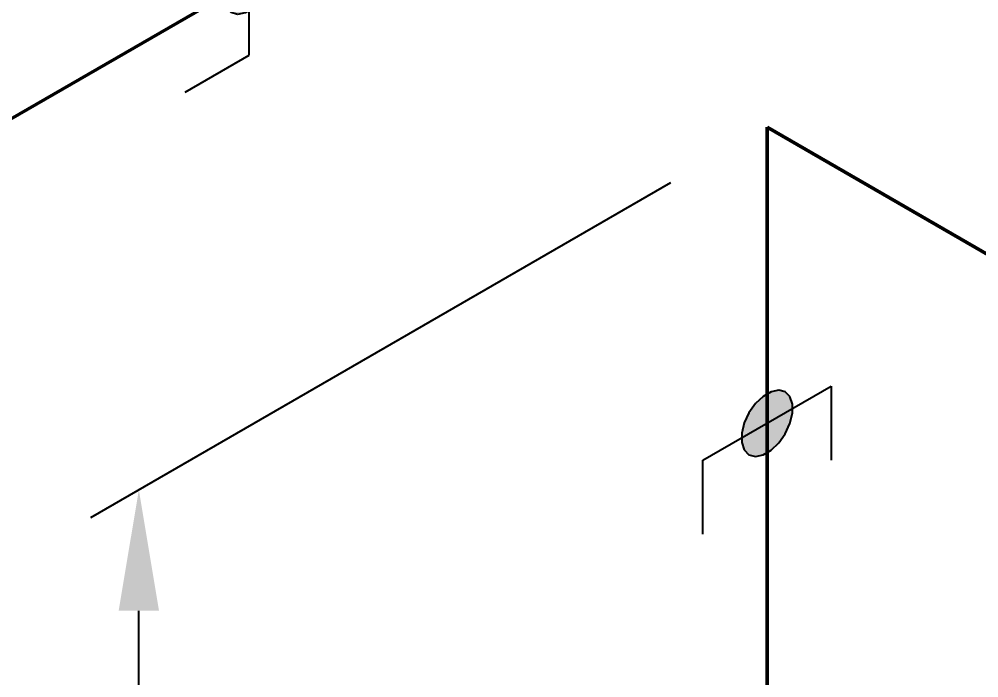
# Model space of a CAD drawing. Header units: millimetres. Extents: x 0 to 594, y 0 to 420.
# Drawn here: x 174.98 to 194.83, y 244.54 to 258.16 of the extents above; entities that cross this region are included whole.
import ezdxf

# ---------------------------------------------------------------- set-up
doc = ezdxf.new("R2010")
doc.units = ezdxf.units.MM
doc.header["$LTSCALE"] = 0.25
doc.layers.add('용접', color=1, linetype='Continuous')
doc.layers.add('치수', color=1, linetype='Continuous')
doc.layers.add('파이프 작은 보어', color=30, linetype='Continuous', lineweight=50)
doc.styles.add('AdskIsoMetric', font='arial.ttf', dxfattribs={"width": 0.8, "height": 2.5})
doc.styles.add('AdskIsoMetric-30', font='arial.ttf', dxfattribs={"width": 0.8, "height": 2.5})
doc.styles.add('AdskIsoMetric30', font='arial.ttf', dxfattribs={"width": 0.8, "oblique": 30, "height": 2.5})
doc.dimstyles.new('AdskIsoMetric', dxfattribs={"dimtxt": 2.5, "dimasz": 2.5, "dimexe": 1, "dimexo": 2, "dimgap": 0.8, "dimtad": 1, "dimdec": 0, "dimrnd": 1, "dimzin": 0, "dimdsep": 46, "dimtxsty": 'AdskIsoMetric', "dimcen": 0, "dimclrt": 7, "dimadec": 0, "dimazin": 0, "dimtfac": 1, "dimtdec": 0, "dimtmove": 1, "dimatfit": 3, "dimfxl": 0, "dimfrac": 2, "dimtolj": 1, "dimtzin": 0, "dimarcsym": 0})

# ---------------------------------------------------------------- blocks, each defined once
blk = doc.blocks.new('*D74')
at = {"layer": 'Defpoints', "color": 0}
for p in [(190.45, 255.929), (210.7, 244.237), (210.7, 229.237)]:
    blk.add_point(p, dxfattribs=at)
at = {"layer": '치수', "color": 0, "lineweight": -2}
for p, q in [((210.7, 241.928), (210.7, 228.082)), ((192.615, 239.679), (208.535, 230.487))]:
    blk.add_line(p, q, dxfattribs=at)
at = {"layer": '치수', "color": 0}
for points in [[(192.823, 240.04), (192.406, 239.318), (190.45, 240.929)], [(208.743, 230.848), (208.327, 230.126), (210.7, 229.237)]]:
    blk.add_solid(points, dxfattribs=at)
at = {"layer": '치수', "color": 7, "insert": (200.575, 237.7), "char_height": 2.5, "attachment_point": 5, "rotation": 330, "style": 'AdskIsoMetric-30'}
blk.add_mtext('\\A1;4662', dxfattribs=at)
blk = doc.blocks.new('*D75')
at = {"layer": 'Defpoints', "color": 0}
for p in [(190.45, 255.929), (177.459, 248.429), (190.45, 223.256)]:
    blk.add_point(p, dxfattribs=at)
at = {"layer": '치수', "color": 0, "lineweight": -2}
for p, q in [((188.45, 254.774), (176.459, 247.851)), ((177.459, 218.256), (177.459, 245.929)), ((188.45, 222.102), (176.459, 215.179))]:
    blk.add_line(p, q, dxfattribs=at)
at = {"layer": '치수', "color": 0}
for points in [[(177.042, 245.929), (177.876, 245.929), (177.459, 248.429)], [(177.042, 218.256), (177.876, 218.256), (177.459, 215.756)]]:
    blk.add_solid(points, dxfattribs=at)
at = {"layer": '치수', "color": 7, "insert": (175.193, 225.45), "char_height": 2.5, "attachment_point": 5, "rotation": 90, "style": 'AdskIsoMetric-30'}
blk.add_mtext('\\A1;1529', dxfattribs=at)
blk = doc.blocks.new('*D77')
at = {"layer": 'Defpoints', "color": 0}
for p in [(174.439, 270.884), (194.689, 267.575), (174.439, 255.884)]:
    blk.add_point(p, dxfattribs=at)
at = {"layer": '치수', "color": 0, "lineweight": -2}
for p, q in [((194.689, 269.885), (194.689, 283.73)), ((192.524, 281.325), (176.604, 272.134)), ((174.439, 258.193), (174.439, 272.038))]:
    blk.add_line(p, q, dxfattribs=at)
at = {"layer": '치수', "color": 0}
for points in [[(192.316, 281.686), (192.733, 280.964), (194.689, 282.575)], [(176.395, 272.494), (176.812, 271.773), (174.439, 270.884)]]:
    blk.add_solid(points, dxfattribs=at)
at = {"layer": '치수', "color": 7, "insert": (184.564, 279.347), "char_height": 2.5, "attachment_point": 5, "rotation": 30, "style": 'AdskIsoMetric30'}
blk.add_mtext('\\A1;5448', dxfattribs=at)
blk = doc.blocks.new('*D79')
at = {"layer": 'Defpoints', "color": 0}
for p in [(194.689, 282.575), (194.689, 267.575), (220.417, 252.721)]:
    blk.add_point(p, dxfattribs=at)
at = {"layer": '치수', "color": 0, "lineweight": -2}
for p, q in [((194.689, 269.885), (194.689, 283.73)), ((218.252, 268.971), (196.854, 281.325)), ((220.417, 255.031), (220.417, 268.876))]:
    blk.add_line(p, q, dxfattribs=at)
at = {"layer": '치수', "color": 0}
for points in [[(197.063, 281.686), (196.646, 280.964), (194.689, 282.575)], [(218.46, 269.332), (218.044, 268.611), (220.417, 267.721)]]:
    blk.add_solid(points, dxfattribs=at)
at = {"layer": '치수', "color": 7, "insert": (207.553, 277.765), "char_height": 2.5, "attachment_point": 5, "rotation": 330, "style": 'AdskIsoMetric-30'}
blk.add_mtext('\\A1;1455', dxfattribs=at)
blk = doc.blocks.new('엘보우-3-Iso2DSkew0')
at = {"color": 0, "linetype": 'ByBlock', "lineweight": -2, "extrusion": (0.707107, 0.408248, -0.57735)}
for p, q in [((0, 0), (5.303, -3.062)), ((0, 0), (0, 0)), ((0, -6.124), (0, 0))]:
    blk.add_line(p, q, dxfattribs=at)
blk = doc.blocks.new('티-1-Iso2DSkew90')
at = {"color": 0, "linetype": 'ByBlock', "lineweight": -2, "extrusion": (1.90018e-10, -0.816497, -0.57735)}
for p, q in [((0, 0), (-5.303, 3.062)), ((5.303, 3.062), (0, 0)), ((0, 0), (-5.303, -3.062))]:
    blk.add_line(p, q, dxfattribs=at)
blk = doc.blocks.new('SocketWeld-2-IsoRight')
blk.add_hatch(color=256).paths.add_polyline_path([(0.0055, -0.0435), (0.0057, -0.0436), (0.006, -0.0436), (0.0062, -0.0436), (0.0064, -0.0437), (0.0066, -0.0437), (0.0068, -0.0438), (0.007, -0.0438), (0.0072, -0.0439), (0.0075, -0.0439), (0.0077, -0.0439), (0.0079, -0.044), (0.0081, -0.044), (0.0083, -0.0441), (0.0085, -0.0441), (0.0088, -0.0442), (0.009, -0.0442), (0.0092, -0.0443), (0.0094, -0.0443), (0.0096, -0.0443), (0.0098, -0.0444), (0.01, -0.0444), (0.0103, -0.0445), (0.0105, -0.0445), (0.0107, -0.0446), (0.0109, -0.0446), (0.0111, -0.0446), (0.0113, -0.0447), (0.0115, -0.0447), (0.0118, -0.0448), (0.012, -0.0448), (0.0122, -0.0449), (0.0124, -0.0449), (0.0126, -0.0449), (0.0128, -0.045), (0.013, -0.045), (0.0133, -0.0451), (0.0135, -0.0451), (0.0137, -0.0452), (0.0139, -0.0452), (0.0141, -0.0453), (0.0143, -0.0453), (0.0145, -0.0453), (0.0148, -0.0454), (0.015, -0.0454), (0.0152, -0.0455), (0.0154, -0.0455), (0.0156, -0.0456), (0.0158, -0.0456), (0.0161, -0.0456), (0.0161, -0.0456), (0.0162, -0.0456), (0.0164, -0.0455), (0.0166, -0.0455), (0.0168, -0.0455), (0.017, -0.0454), (0.0171, -0.0454), (0.0173, -0.0453), (0.0175, -0.0453), (0.0177, -0.0452), (0.0179, -0.0452), (0.0181, -0.0451), (0.0182, -0.0451), (0.0184, -0.045), (0.0186, -0.045), (0.0188, -0.0449), (0.019, -0.0449), (0.0192, -0.0448), (0.0193, -0.0448), (0.0195, -0.0447), (0.0197, -0.0447), (0.0199, -0.0446), (0.0201, -0.0446), (0.0203, -0.0445), (0.0204, -0.0445), (0.0206, -0.0444), (0.0208, -0.0444), (0.021, -0.0444), (0.0212, -0.0443), (0.0213, -0.0443), (0.0215, -0.0442), (0.0217, -0.0442), (0.0219, -0.0441), (0.0221, -0.0441), (0.0223, -0.044), (0.0224, -0.044), (0.0226, -0.0439), (0.0228, -0.0439), (0.023, -0.0438), (0.0232, -0.0438), (0.0234, -0.0437), (0.0235, -0.0437), (0.0237, -0.0436), (0.0239, -0.0436), (0.0241, -0.0435), (0.0243, -0.0435), (0.0245, -0.0434), (0.0246, -0.0434), (0.0248, -0.0433), (0.025, -0.0433), (0.025, -0.0433), (0.0251, -0.0432), (0.0253, -0.043), (0.0254, -0.0429), (0.0255, -0.0428), (0.0257, -0.0426), (0.0258, -0.0425), (0.0259, -0.0424), (0.0261, -0.0422), (0.0262, -0.0421), (0.0263, -0.042), (0.0265, -0.0418), (0.0266, -0.0417), (0.0267, -0.0416), (0.0269, -0.0414), (0.027, -0.0413), (0.0271, -0.0412), (0.0273, -0.041), (0.0274, -0.0409), (0.0275, -0.0408), (0.0277, -0.0406), (0.0278, -0.0405), (0.0279, -0.0403), (0.0281, -0.0402), (0.0282, -0.0401), (0.0283, -0.0399), (0.0284, -0.0398), (0.0286, -0.0397), (0.0287, -0.0395), (0.0288, -0.0394), (0.029, -0.0393), (0.0291, -0.0391), (0.0292, -0.039), (0.0294, -0.0389), (0.0295, -0.0387), (0.0296, -0.0386), (0.0298, -0.0385), (0.0299, -0.0383), (0.03, -0.0382), (0.0302, -0.0381), (0.0303, -0.0379), (0.0304, -0.0378), (0.0306, -0.0377), (0.0307, -0.0375), (0.0308, -0.0374), (0.031, -0.0373), (0.0311, -0.0371), (0.0312, -0.037), (0.0314, -0.0369), (0.0315, -0.0367), (0.0315, -0.0367), (0.0316, -0.0365), (0.0316, -0.0363), (0.0317, -0.0361), (0.0318, -0.0359), (0.0319, -0.0357), (0.0319, -0.0355), (0.032, -0.0353), (0.0321, -0.0351), (0.0321, -0.0349), (0.0322, -0.0346), (0.0323, -0.0344), (0.0323, -0.0342), (0.0324, -0.034), (0.0325, -0.0338), (0.0325, -0.0336), (0.0326, -0.0334), (0.0327, -0.0332), (0.0328, -0.033), (0.0328, -0.0328), (0.0329, -0.0326), (0.033, -0.0324), (0.033, -0.0322), (0.0331, -0.0319), (0.0332, -0.0317), (0.0332, -0.0315), (0.0333, -0.0313), (0.0334, -0.0311), (0.0335, -0.0309), (0.0335, -0.0307), (0.0336, -0.0305), (0.0337, -0.0303), (0.0337, -0.0301), (0.0338, -0.0299), (0.0339, -0.0297), (0.0339, -0.0295), (0.034, -0.0292), (0.0341, -0.029), (0.0342, -0.0288), (0.0342, -0.0286), (0.0343, -0.0284), (0.0344, -0.0282), (0.0344, -0.028), (0.0345, -0.0278), (0.0346, -0.0276), (0.0346, -0.0274), (0.0347, -0.0272), (0.0348, -0.027), (0.0349, -0.0268), (0.0349, -0.0265), (0.0349, -0.0265), (0.0349, -0.0263), (0.0349, -0.026), (0.0349, -0.0258), (0.0349, -0.0255), (0.0349, -0.0252), (0.0349, -0.025), (0.0349, -0.0247), (0.0349, -0.0245), (0.0349, -0.0242), (0.0349, -0.0239), (0.0349, -0.0237), (0.0349, -0.0234), (0.0349, -0.0232), (0.0349, -0.0229), (0.0349, -0.0226), (0.0349, -0.0224), (0.0349, -0.0221), (0.0349, -0.0219), (0.0349, -0.0216), (0.0349, -0.0213), (0.0349, -0.0211), (0.0349, -0.0208), (0.0349, -0.0206), (0.0349, -0.0203), (0.0349, -0.02), (0.0349, -0.0198), (0.0349, -0.0195), (0.0349, -0.0192), (0.0349, -0.019), (0.0349, -0.0187), (0.0349, -0.0185), (0.0349, -0.0182), (0.0349, -0.0179), (0.0349, -0.0177), (0.0349, -0.0174), (0.0349, -0.0172), (0.0349, -0.0169), (0.0349, -0.0166), (0.0349, -0.0164), (0.0349, -0.0161), (0.0349, -0.0159), (0.0349, -0.0156), (0.0349, -0.0153), (0.0349, -0.0151), (0.0349, -0.0148), (0.0349, -0.0146), (0.0349, -0.0143), (0.0349, -0.014), (0.0349, -0.0138), (0.0349, -0.0138), (0.0349, -0.0135), (0.0348, -0.0132), (0.0347, -0.0129), (0.0346, -0.0126), (0.0346, -0.0123), (0.0345, -0.012), (0.0344, -0.0118), (0.0344, -0.0115), (0.0343, -0.0112), (0.0342, -0.0109), (0.0342, -0.0106), (0.0341, -0.0103), (0.034, -0.01), (0.0339, -0.0097), (0.0339, -0.0095), (0.0338, -0.0092), (0.0337, -0.0089), (0.0337, -0.0086), (0.0336, -0.0083), (0.0335, -0.008), (0.0335, -0.0077), (0.0334, -0.0074), (0.0333, -0.0071), (0.0332, -0.0069), (0.0332, -0.0066), (0.0331, -0.0063), (0.033, -0.006), (0.033, -0.0057), (0.0329, -0.0054), (0.0328, -0.0051), (0.0328, -0.0048), (0.0327, -0.0046), (0.0326, -0.0043), (0.0325, -0.004), (0.0325, -0.0037), (0.0324, -0.0034), (0.0323, -0.0031), (0.0323, -0.0028), (0.0322, -0.0025), (0.0321, -0.0022), (0.0321, -0.002), (0.032, -0.0017), (0.0319, -0.0014), (0.0319, -0.0011), (0.0318, -0.0008), (0.0317, -0.0005), (0.0316, -0.0002), (0.0316, 0.0001), (0.0315, 0.0003), (0.0315, 0.0003), (0.0314, 0.0006), (0.0312, 0.0009), (0.0311, 0.0012), (0.031, 0.0015), (0.0308, 0.0018), (0.0307, 0.0021), (0.0306, 0.0024), (0.0304, 0.0026), (0.0303, 0.0029), (0.0302, 0.0032), (0.03, 0.0035), (0.0299, 0.0038), (0.0298, 0.0041), (0.0296, 0.0044), (0.0295, 0.0047), (0.0294, 0.0049), (0.0292, 0.0052), (0.0291, 0.0055), (0.029, 0.0058), (0.0288, 0.0061), (0.0287, 0.0064), (0.0286, 0.0067), (0.0284, 0.007), (0.0283, 0.0072), (0.0282, 0.0075), (0.0281, 0.0078), (0.0279, 0.0081), (0.0278, 0.0084), (0.0277, 0.0087), (0.0275, 0.009), (0.0274, 0.0093), (0.0273, 0.0095), (0.0271, 0.0098), (0.027, 0.0101), (0.0269, 0.0104), (0.0267, 0.0107), (0.0266, 0.011), (0.0265, 0.0113), (0.0263, 0.0116), (0.0262, 0.0118), (0.0261, 0.0121), (0.0259, 0.0124), (0.0258, 0.0127), (0.0257, 0.013), (0.0255, 0.0133), (0.0254, 0.0136), (0.0253, 0.0139), (0.0251, 0.0141), (0.025, 0.0144), (0.025, 0.0144), (0.0248, 0.0147), (0.0246, 0.015), (0.0245, 0.0152), (0.0243, 0.0155), (0.0241, 0.0157), (0.0239, 0.016), (0.0237, 0.0162), (0.0235, 0.0165), (0.0234, 0.0168), (0.0232, 0.017), (0.023, 0.0173), (0.0228, 0.0175), (0.0226, 0.0178), (0.0224, 0.0181), (0.0223, 0.0183), (0.0221, 0.0186), (0.0219, 0.0188), (0.0217, 0.0191), (0.0215, 0.0193), (0.0213, 0.0196), (0.0212, 0.0199), (0.021, 0.0201), (0.0208, 0.0204), (0.0206, 0.0206), (0.0204, 0.0209), (0.0203, 0.0212), (0.0201, 0.0214), (0.0199, 0.0217), (0.0197, 0.0219), (0.0195, 0.0222), (0.0193, 0.0225), (0.0192, 0.0227), (0.019, 0.023), (0.0188, 0.0232), (0.0186, 0.0235), (0.0184, 0.0237), (0.0182, 0.024), (0.0181, 0.0243), (0.0179, 0.0245), (0.0177, 0.0248), (0.0175, 0.025), (0.0173, 0.0253), (0.0171, 0.0256), (0.017, 0.0258), (0.0168, 0.0261), (0.0166, 0.0263), (0.0164, 0.0266), (0.0162, 0.0268), (0.0161, 0.0271), (0.0161, 0.0271), (0.0158, 0.0273), (0.0156, 0.0275), (0.0154, 0.0277), (0.0152, 0.0279), (0.015, 0.0281), (0.0148, 0.0283), (0.0145, 0.0285), (0.0143, 0.0287), (0.0141, 0.0289), (0.0139, 0.0292), (0.0137, 0.0294), (0.0135, 0.0296), (0.0133, 0.0298), (0.013, 0.03), (0.0128, 0.0302), (0.0126, 0.0304), (0.0124, 0.0306), (0.0122, 0.0308), (0.012, 0.031), (0.0118, 0.0312), (0.0115, 0.0314), (0.0113, 0.0316), (0.0111, 0.0318), (0.0109, 0.032), (0.0107, 0.0322), (0.0105, 0.0324), (0.0103, 0.0326), (0.01, 0.0328), (0.0098, 0.033), (0.0096, 0.0332), (0.0094, 0.0334), (0.0092, 0.0337), (0.009, 0.0339), (0.0088, 0.0341), (0.0085, 0.0343), (0.0083, 0.0345), (0.0081, 0.0347), (0.0079, 0.0349), (0.0077, 0.0351), (0.0075, 0.0353), (0.0072, 0.0355), (0.007, 0.0357), (0.0068, 0.0359), (0.0066, 0.0361), (0.0064, 0.0363), (0.0062, 0.0365), (0.006, 0.0367), (0.0057, 0.0369), (0.0055, 0.0371), (0.0055, 0.0371), (0.0053, 0.0373), (0.0051, 0.0374), (0.0049, 0.0375), (0.0046, 0.0377), (0.0044, 0.0378), (0.0042, 0.0379), (0.004, 0.038), (0.0037, 0.0382), (0.0035, 0.0383), (0.0033, 0.0384), (0.003, 0.0386), (0.0028, 0.0387), (0.0026, 0.0388), (0.0024, 0.039), (0.0021, 0.0391), (0.0019, 0.0392), (0.0017, 0.0393), (0.0015, 0.0395), (0.0012, 0.0396), (0.001, 0.0397), (0.0008, 0.0399), (0.0006, 0.04), (0.0003, 0.0401), (0.0001, 0.0403), (-0.0001, 0.0404), (-0.0003, 0.0405), (-0.0006, 0.0406), (-0.0008, 0.0408), (-0.001, 0.0409), (-0.0012, 0.041), (-0.0015, 0.0412), (-0.0017, 0.0413), (-0.0019, 0.0414), (-0.0021, 0.0416), (-0.0024, 0.0417), (-0.0026, 0.0418), (-0.0028, 0.042), (-0.003, 0.0421), (-0.0033, 0.0422), (-0.0035, 0.0423), (-0.0037, 0.0425), (-0.004, 0.0426), (-0.0042, 0.0427), (-0.0044, 0.0429), (-0.0046, 0.043), (-0.0049, 0.0431), (-0.0051, 0.0433), (-0.0053, 0.0434), (-0.0055, 0.0435), (-0.0055, 0.0435), (-0.0057, 0.0436), (-0.006, 0.0436), (-0.0062, 0.0436), (-0.0064, 0.0437), (-0.0066, 0.0437), (-0.0068, 0.0438), (-0.007, 0.0438), (-0.0072, 0.0439), (-0.0075, 0.0439), (-0.0077, 0.0439), (-0.0079, 0.044), (-0.0081, 0.044), (-0.0083, 0.0441), (-0.0085, 0.0441), (-0.0088, 0.0442), (-0.009, 0.0442), (-0.0092, 0.0443), (-0.0094, 0.0443), (-0.0096, 0.0443), (-0.0098, 0.0444), (-0.01, 0.0444), (-0.0103, 0.0445), (-0.0105, 0.0445), (-0.0107, 0.0446), (-0.0109, 0.0446), (-0.0111, 0.0446), (-0.0113, 0.0447), (-0.0115, 0.0447), (-0.0118, 0.0448), (-0.012, 0.0448), (-0.0122, 0.0449), (-0.0124, 0.0449), (-0.0126, 0.0449), (-0.0128, 0.045), (-0.013, 0.045), (-0.0133, 0.0451), (-0.0135, 0.0451), (-0.0137, 0.0452), (-0.0139, 0.0452), (-0.0141, 0.0453), (-0.0143, 0.0453), (-0.0145, 0.0453), (-0.0148, 0.0454), (-0.015, 0.0454), (-0.0152, 0.0455), (-0.0154, 0.0455), (-0.0156, 0.0456), (-0.0158, 0.0456), (-0.0161, 0.0456), (-0.0161, 0.0456), (-0.0162, 0.0456), (-0.0164, 0.0455), (-0.0166, 0.0455), (-0.0168, 0.0455), (-0.017, 0.0454), (-0.0171, 0.0454), (-0.0173, 0.0453), (-0.0175, 0.0453), (-0.0177, 0.0452), (-0.0179, 0.0452), (-0.0181, 0.0451), (-0.0182, 0.0451), (-0.0184, 0.045), (-0.0186, 0.045), (-0.0188, 0.0449), (-0.019, 0.0449), (-0.0192, 0.0448), (-0.0193, 0.0448), (-0.0195, 0.0447), (-0.0197, 0.0447), (-0.0199, 0.0446), (-0.0201, 0.0446), (-0.0203, 0.0445), (-0.0204, 0.0445), (-0.0206, 0.0444), (-0.0208, 0.0444), (-0.021, 0.0444), (-0.0212, 0.0443), (-0.0213, 0.0443), (-0.0215, 0.0442), (-0.0217, 0.0442), (-0.0219, 0.0441), (-0.0221, 0.0441), (-0.0223, 0.044), (-0.0224, 0.044), (-0.0226, 0.0439), (-0.0228, 0.0439), (-0.023, 0.0438), (-0.0232, 0.0438), (-0.0234, 0.0437), (-0.0235, 0.0437), (-0.0237, 0.0436), (-0.0239, 0.0436), (-0.0241, 0.0435), (-0.0243, 0.0435), (-0.0245, 0.0434), (-0.0246, 0.0434), (-0.0248, 0.0433), (-0.025, 0.0433), (-0.025, 0.0433), (-0.0251, 0.0432), (-0.0253, 0.043), (-0.0254, 0.0429), (-0.0255, 0.0428), (-0.0257, 0.0426), (-0.0258, 0.0425), (-0.0259, 0.0424), (-0.0261, 0.0422), (-0.0262, 0.0421), (-0.0263, 0.042), (-0.0265, 0.0418), (-0.0266, 0.0417), (-0.0267, 0.0416), (-0.0269, 0.0414), (-0.027, 0.0413), (-0.0271, 0.0412), (-0.0273, 0.041), (-0.0274, 0.0409), (-0.0275, 0.0408), (-0.0277, 0.0406), (-0.0278, 0.0405), (-0.0279, 0.0403), (-0.0281, 0.0402), (-0.0282, 0.0401), (-0.0283, 0.0399), (-0.0284, 0.0398), (-0.0286, 0.0397), (-0.0287, 0.0395), (-0.0288, 0.0394), (-0.029, 0.0393), (-0.0291, 0.0391), (-0.0292, 0.039), (-0.0294, 0.0389), (-0.0295, 0.0387), (-0.0296, 0.0386), (-0.0298, 0.0385), (-0.0299, 0.0383), (-0.03, 0.0382), (-0.0302, 0.0381), (-0.0303, 0.0379), (-0.0304, 0.0378), (-0.0306, 0.0377), (-0.0307, 0.0375), (-0.0308, 0.0374), (-0.031, 0.0373), (-0.0311, 0.0371), (-0.0312, 0.037), (-0.0314, 0.0369), (-0.0315, 0.0367), (-0.0315, 0.0367), (-0.0316, 0.0365), (-0.0316, 0.0363), (-0.0317, 0.0361), (-0.0318, 0.0359), (-0.0319, 0.0357), (-0.0319, 0.0355), (-0.032, 0.0353), (-0.0321, 0.0351), (-0.0321, 0.0349), (-0.0322, 0.0346), (-0.0323, 0.0344), (-0.0323, 0.0342), (-0.0324, 0.034), (-0.0325, 0.0338), (-0.0325, 0.0336), (-0.0326, 0.0334), (-0.0327, 0.0332), (-0.0328, 0.033), (-0.0328, 0.0328), (-0.0329, 0.0326), (-0.033, 0.0324), (-0.033, 0.0322), (-0.0331, 0.0319), (-0.0332, 0.0317), (-0.0332, 0.0315), (-0.0333, 0.0313), (-0.0334, 0.0311), (-0.0335, 0.0309), (-0.0335, 0.0307), (-0.0336, 0.0305), (-0.0337, 0.0303), (-0.0337, 0.0301), (-0.0338, 0.0299), (-0.0339, 0.0297), (-0.0339, 0.0295), (-0.034, 0.0292), (-0.0341, 0.029), (-0.0342, 0.0288), (-0.0342, 0.0286), (-0.0343, 0.0284), (-0.0344, 0.0282), (-0.0344, 0.028), (-0.0345, 0.0278), (-0.0346, 0.0276), (-0.0346, 0.0274), (-0.0347, 0.0272), (-0.0348, 0.027), (-0.0349, 0.0268), (-0.0349, 0.0265), (-0.0349, 0.0265), (-0.0349, 0.0263), (-0.0349, 0.026), (-0.0349, 0.0258), (-0.0349, 0.0255), (-0.0349, 0.0252), (-0.0349, 0.025), (-0.0349, 0.0247), (-0.0349, 0.0245), (-0.0349, 0.0242), (-0.0349, 0.0239), (-0.0349, 0.0237), (-0.0349, 0.0234), (-0.0349, 0.0232), (-0.0349, 0.0229), (-0.0349, 0.0226), (-0.0349, 0.0224), (-0.0349, 0.0221), (-0.0349, 0.0219), (-0.0349, 0.0216), (-0.0349, 0.0213), (-0.0349, 0.0211), (-0.0349, 0.0208), (-0.0349, 0.0206), (-0.0349, 0.0203), (-0.0349, 0.02), (-0.0349, 0.0198), (-0.0349, 0.0195), (-0.0349, 0.0192), (-0.0349, 0.019), (-0.0349, 0.0187), (-0.0349, 0.0185), (-0.0349, 0.0182), (-0.0349, 0.0179), (-0.0349, 0.0177), (-0.0349, 0.0174), (-0.0349, 0.0172), (-0.0349, 0.0169), (-0.0349, 0.0166), (-0.0349, 0.0164), (-0.0349, 0.0161), (-0.0349, 0.0159), (-0.0349, 0.0156), (-0.0349, 0.0153), (-0.0349, 0.0151), (-0.0349, 0.0148), (-0.0349, 0.0146), (-0.0349, 0.0143), (-0.0349, 0.014), (-0.0349, 0.0138), (-0.0349, 0.0138), (-0.0349, 0.0135), (-0.0348, 0.0132), (-0.0347, 0.0129), (-0.0346, 0.0126), (-0.0346, 0.0123), (-0.0345, 0.012), (-0.0344, 0.0118), (-0.0344, 0.0115), (-0.0343, 0.0112), (-0.0342, 0.0109), (-0.0342, 0.0106), (-0.0341, 0.0103), (-0.034, 0.01), (-0.0339, 0.0097), (-0.0339, 0.0095), (-0.0338, 0.0092), (-0.0337, 0.0089), (-0.0337, 0.0086), (-0.0336, 0.0083), (-0.0335, 0.008), (-0.0335, 0.0077), (-0.0334, 0.0074), (-0.0333, 0.0071), (-0.0332, 0.0069), (-0.0332, 0.0066), (-0.0331, 0.0063), (-0.033, 0.006), (-0.033, 0.0057), (-0.0329, 0.0054), (-0.0328, 0.0051), (-0.0328, 0.0048), (-0.0327, 0.0046), (-0.0326, 0.0043), (-0.0325, 0.004), (-0.0325, 0.0037), (-0.0324, 0.0034), (-0.0323, 0.0031), (-0.0323, 0.0028), (-0.0322, 0.0025), (-0.0321, 0.0022), (-0.0321, 0.002), (-0.032, 0.0017), (-0.0319, 0.0014), (-0.0319, 0.0011), (-0.0318, 0.0008), (-0.0317, 0.0005), (-0.0316, 0.0002), (-0.0316, -0.0001), (-0.0315, -0.0003), (-0.0315, -0.0003), (-0.0314, -0.0006), (-0.0312, -0.0009), (-0.0311, -0.0012), (-0.031, -0.0015), (-0.0308, -0.0018), (-0.0307, -0.0021), (-0.0306, -0.0024), (-0.0304, -0.0026), (-0.0303, -0.0029), (-0.0302, -0.0032), (-0.03, -0.0035), (-0.0299, -0.0038), (-0.0298, -0.0041), (-0.0296, -0.0044), (-0.0295, -0.0047), (-0.0294, -0.0049), (-0.0292, -0.0052), (-0.0291, -0.0055), (-0.029, -0.0058), (-0.0288, -0.0061), (-0.0287, -0.0064), (-0.0286, -0.0067), (-0.0284, -0.007), (-0.0283, -0.0072), (-0.0282, -0.0075), (-0.0281, -0.0078), (-0.0279, -0.0081), (-0.0278, -0.0084), (-0.0277, -0.0087), (-0.0275, -0.009), (-0.0274, -0.0093), (-0.0273, -0.0095), (-0.0271, -0.0098), (-0.027, -0.0101), (-0.0269, -0.0104), (-0.0267, -0.0107), (-0.0266, -0.011), (-0.0265, -0.0113), (-0.0263, -0.0116), (-0.0262, -0.0118), (-0.0261, -0.0121), (-0.0259, -0.0124), (-0.0258, -0.0127), (-0.0257, -0.013), (-0.0255, -0.0133), (-0.0254, -0.0136), (-0.0253, -0.0139), (-0.0251, -0.0141), (-0.025, -0.0144), (-0.025, -0.0144), (-0.0248, -0.0147), (-0.0246, -0.015), (-0.0245, -0.0152), (-0.0243, -0.0155), (-0.0241, -0.0157), (-0.0239, -0.016), (-0.0237, -0.0162), (-0.0235, -0.0165), (-0.0234, -0.0168), (-0.0232, -0.017), (-0.023, -0.0173), (-0.0228, -0.0175), (-0.0226, -0.0178), (-0.0224, -0.0181), (-0.0223, -0.0183), (-0.0221, -0.0186), (-0.0219, -0.0188), (-0.0217, -0.0191), (-0.0215, -0.0193), (-0.0213, -0.0196), (-0.0212, -0.0199), (-0.021, -0.0201), (-0.0208, -0.0204), (-0.0206, -0.0206), (-0.0204, -0.0209), (-0.0203, -0.0212), (-0.0201, -0.0214), (-0.0199, -0.0217), (-0.0197, -0.0219), (-0.0195, -0.0222), (-0.0193, -0.0225), (-0.0192, -0.0227), (-0.019, -0.023), (-0.0188, -0.0232), (-0.0186, -0.0235), (-0.0184, -0.0237), (-0.0182, -0.024), (-0.0181, -0.0243), (-0.0179, -0.0245), (-0.0177, -0.0248), (-0.0175, -0.025), (-0.0173, -0.0253), (-0.0171, -0.0256), (-0.017, -0.0258), (-0.0168, -0.0261), (-0.0166, -0.0263), (-0.0164, -0.0266), (-0.0162, -0.0268), (-0.0161, -0.0271), (-0.0161, -0.0271), (-0.0158, -0.0273), (-0.0156, -0.0275), (-0.0154, -0.0277), (-0.0152, -0.0279), (-0.015, -0.0281), (-0.0148, -0.0283), (-0.0145, -0.0285), (-0.0143, -0.0287), (-0.0141, -0.0289), (-0.0139, -0.0292), (-0.0137, -0.0294), (-0.0135, -0.0296), (-0.0133, -0.0298), (-0.013, -0.03), (-0.0128, -0.0302), (-0.0126, -0.0304), (-0.0124, -0.0306), (-0.0122, -0.0308), (-0.012, -0.031), (-0.0118, -0.0312), (-0.0115, -0.0314), (-0.0113, -0.0316), (-0.0111, -0.0318), (-0.0109, -0.032), (-0.0107, -0.0322), (-0.0105, -0.0324), (-0.0103, -0.0326), (-0.01, -0.0328), (-0.0098, -0.033), (-0.0096, -0.0332), (-0.0094, -0.0334), (-0.0092, -0.0337), (-0.009, -0.0339), (-0.0088, -0.0341), (-0.0085, -0.0343), (-0.0083, -0.0345), (-0.0081, -0.0347), (-0.0079, -0.0349), (-0.0077, -0.0351), (-0.0075, -0.0353), (-0.0072, -0.0355), (-0.007, -0.0357), (-0.0068, -0.0359), (-0.0066, -0.0361), (-0.0064, -0.0363), (-0.0062, -0.0365), (-0.006, -0.0367), (-0.0057, -0.0369), (-0.0055, -0.0371), (-0.0055, -0.0371), (-0.0053, -0.0373), (-0.0051, -0.0374), (-0.0049, -0.0375), (-0.0046, -0.0377), (-0.0044, -0.0378), (-0.0042, -0.0379), (-0.004, -0.038), (-0.0037, -0.0382), (-0.0035, -0.0383), (-0.0033, -0.0384), (-0.003, -0.0386), (-0.0028, -0.0387), (-0.0026, -0.0388), (-0.0024, -0.039), (-0.0021, -0.0391), (-0.0019, -0.0392), (-0.0017, -0.0393), (-0.0015, -0.0395), (-0.0012, -0.0396), (-0.001, -0.0397), (-0.0008, -0.0399), (-0.0006, -0.04), (-0.0003, -0.0401), (-0.0001, -0.0403), (0.0001, -0.0404), (0.0003, -0.0405), (0.0006, -0.0406), (0.0008, -0.0408), (0.001, -0.0409), (0.0012, -0.041), (0.0015, -0.0412), (0.0017, -0.0413), (0.0019, -0.0414), (0.0021, -0.0416), (0.0024, -0.0417), (0.0026, -0.0418), (0.0028, -0.042), (0.003, -0.0421), (0.0033, -0.0422), (0.0035, -0.0423), (0.0037, -0.0425), (0.004, -0.0426), (0.0042, -0.0427), (0.0044, -0.0429), (0.0046, -0.043), (0.0049, -0.0431), (0.0051, -0.0433), (0.0053, -0.0434)], flags=0)
at = {"color": 0, "linetype": 'ByBlock', "lineweight": -2, "extrusion": (-0.707107, -0.408248, 0.57735)}
for p, q in [((-0.0884, 0.1531), (0, 0.1021)), ((0, 0.1021), (0, -0.1021)), ((-0.025, 0.0433), (-0.0315, 0.0367)), ((-0.0161, 0.0456), (-0.025, 0.0433)), ((-0.0055, 0.0435), (-0.0161, 0.0456)), ((0.0055, 0.0371), (-0.0055, 0.0435)), ((-0.0315, 0.0367), (-0.0349, 0.0265)), ((-0.0349, 0.0265), (-0.0349, 0.0138)), ((0.0161, 0.0271), (0.0055, 0.0371)), ((0.025, 0.0144), (0.0161, 0.0271)), ((-0.0349, 0.0138), (-0.0315, -0.0003)), ((0.0315, 0.0003), (0.025, 0.0144)), ((0.0349, -0.0138), (0.0315, 0.0003)), ((-0.0315, -0.0003), (-0.025, -0.0144)), ((-0.025, -0.0144), (-0.0161, -0.0271)), ((0.0349, -0.0265), (0.0349, -0.0138)), ((-0.0161, -0.0271), (-0.0055, -0.0371)), ((-0.0055, -0.0371), (0.0055, -0.0435)), ((0.025, -0.0433), (0.0315, -0.0367)), ((0.0315, -0.0367), (0.0349, -0.0265)), ((0, -0.1021), (-0.0884, -0.051)), ((0.0055, -0.0435), (0.0161, -0.0456)), ((0.0161, -0.0456), (0.025, -0.0433))]:
    blk.add_line(p, q, dxfattribs=at)
blk = doc.blocks.new('SocketWeld-2-IsoLeft')
blk.add_hatch(color=256).paths.add_polyline_path([(0.0405, 0.017), (0.0406, 0.0168), (0.0407, 0.0166), (0.0409, 0.0165), (0.041, 0.0163), (0.0412, 0.0161), (0.0413, 0.016), (0.0415, 0.0158), (0.0416, 0.0157), (0.0418, 0.0155), (0.0419, 0.0153), (0.042, 0.0152), (0.0422, 0.015), (0.0423, 0.0148), (0.0425, 0.0147), (0.0426, 0.0145), (0.0428, 0.0143), (0.0429, 0.0142), (0.0431, 0.014), (0.0432, 0.0138), (0.0433, 0.0137), (0.0435, 0.0135), (0.0436, 0.0134), (0.0438, 0.0132), (0.0439, 0.013), (0.0441, 0.0129), (0.0442, 0.0127), (0.0444, 0.0125), (0.0445, 0.0124), (0.0447, 0.0122), (0.0448, 0.012), (0.0449, 0.0119), (0.0451, 0.0117), (0.0452, 0.0115), (0.0454, 0.0114), (0.0455, 0.0112), (0.0457, 0.0111), (0.0458, 0.0109), (0.046, 0.0107), (0.0461, 0.0106), (0.0462, 0.0104), (0.0464, 0.0102), (0.0465, 0.0101), (0.0467, 0.0099), (0.0468, 0.0097), (0.047, 0.0096), (0.0471, 0.0094), (0.0473, 0.0092), (0.0474, 0.0091), (0.0476, 0.0089), (0.0476, 0.0089), (0.0476, 0.0087), (0.0477, 0.0086), (0.0477, 0.0084), (0.0478, 0.0082), (0.0478, 0.008), (0.0479, 0.0078), (0.0479, 0.0076), (0.048, 0.0075), (0.048, 0.0073), (0.0481, 0.0071), (0.0481, 0.0069), (0.0482, 0.0067), (0.0482, 0.0066), (0.0483, 0.0064), (0.0483, 0.0062), (0.0484, 0.006), (0.0484, 0.0058), (0.0485, 0.0056), (0.0485, 0.0055), (0.0486, 0.0053), (0.0486, 0.0051), (0.0487, 0.0049), (0.0487, 0.0047), (0.0488, 0.0046), (0.0488, 0.0044), (0.0489, 0.0042), (0.0489, 0.004), (0.049, 0.0038), (0.049, 0.0036), (0.0491, 0.0035), (0.0491, 0.0033), (0.0492, 0.0031), (0.0492, 0.0029), (0.0493, 0.0027), (0.0493, 0.0025), (0.0494, 0.0024), (0.0494, 0.0022), (0.0495, 0.002), (0.0495, 0.0018), (0.0496, 0.0016), (0.0496, 0.0015), (0.0497, 0.0013), (0.0497, 0.0011), (0.0498, 0.0009), (0.0498, 0.0007), (0.0499, 0.0005), (0.0499, 0.0004), (0.05, 0.0002), (0.05, 0), (0.05, 0), (0.05, -0.0002), (0.0499, -0.0004), (0.0499, -0.0005), (0.0498, -0.0007), (0.0498, -0.0009), (0.0497, -0.0011), (0.0497, -0.0013), (0.0496, -0.0015), (0.0496, -0.0016), (0.0495, -0.0018), (0.0495, -0.002), (0.0494, -0.0022), (0.0494, -0.0024), (0.0493, -0.0025), (0.0493, -0.0027), (0.0492, -0.0029), (0.0492, -0.0031), (0.0491, -0.0033), (0.0491, -0.0035), (0.049, -0.0036), (0.049, -0.0038), (0.0489, -0.004), (0.0489, -0.0042), (0.0488, -0.0044), (0.0488, -0.0046), (0.0487, -0.0047), (0.0487, -0.0049), (0.0486, -0.0051), (0.0486, -0.0053), (0.0485, -0.0055), (0.0485, -0.0056), (0.0484, -0.0058), (0.0484, -0.006), (0.0483, -0.0062), (0.0483, -0.0064), (0.0482, -0.0066), (0.0482, -0.0067), (0.0481, -0.0069), (0.0481, -0.0071), (0.048, -0.0073), (0.048, -0.0075), (0.0479, -0.0076), (0.0479, -0.0078), (0.0478, -0.008), (0.0478, -0.0082), (0.0477, -0.0084), (0.0477, -0.0086), (0.0476, -0.0087), (0.0476, -0.0089), (0.0476, -0.0089), (0.0474, -0.0091), (0.0473, -0.0092), (0.0471, -0.0094), (0.047, -0.0096), (0.0468, -0.0097), (0.0467, -0.0099), (0.0465, -0.0101), (0.0464, -0.0102), (0.0462, -0.0104), (0.0461, -0.0106), (0.046, -0.0107), (0.0458, -0.0109), (0.0457, -0.0111), (0.0455, -0.0112), (0.0454, -0.0114), (0.0452, -0.0115), (0.0451, -0.0117), (0.0449, -0.0119), (0.0448, -0.012), (0.0447, -0.0122), (0.0445, -0.0124), (0.0444, -0.0125), (0.0442, -0.0127), (0.0441, -0.0129), (0.0439, -0.013), (0.0438, -0.0132), (0.0436, -0.0134), (0.0435, -0.0135), (0.0433, -0.0137), (0.0432, -0.0138), (0.0431, -0.014), (0.0429, -0.0142), (0.0428, -0.0143), (0.0426, -0.0145), (0.0425, -0.0147), (0.0423, -0.0148), (0.0422, -0.015), (0.042, -0.0152), (0.0419, -0.0153), (0.0418, -0.0155), (0.0416, -0.0157), (0.0415, -0.0158), (0.0413, -0.016), (0.0412, -0.0161), (0.041, -0.0163), (0.0409, -0.0165), (0.0407, -0.0166), (0.0406, -0.0168), (0.0405, -0.017), (0.0405, -0.017), (0.0402, -0.0171), (0.04, -0.0172), (0.0398, -0.0174), (0.0395, -0.0175), (0.0393, -0.0176), (0.0391, -0.0177), (0.0389, -0.0179), (0.0386, -0.018), (0.0384, -0.0181), (0.0382, -0.0183), (0.038, -0.0184), (0.0377, -0.0185), (0.0375, -0.0187), (0.0373, -0.0188), (0.0371, -0.0189), (0.0368, -0.0191), (0.0366, -0.0192), (0.0364, -0.0193), (0.0362, -0.0194), (0.0359, -0.0196), (0.0357, -0.0197), (0.0355, -0.0198), (0.0353, -0.02), (0.035, -0.0201), (0.0348, -0.0202), (0.0346, -0.0204), (0.0344, -0.0205), (0.0341, -0.0206), (0.0339, -0.0207), (0.0337, -0.0209), (0.0335, -0.021), (0.0332, -0.0211), (0.033, -0.0213), (0.0328, -0.0214), (0.0325, -0.0215), (0.0323, -0.0217), (0.0321, -0.0218), (0.0319, -0.0219), (0.0316, -0.0221), (0.0314, -0.0222), (0.0312, -0.0223), (0.031, -0.0224), (0.0307, -0.0226), (0.0305, -0.0227), (0.0303, -0.0228), (0.0301, -0.023), (0.0298, -0.0231), (0.0296, -0.0232), (0.0294, -0.0234), (0.0294, -0.0234), (0.0291, -0.0234), (0.0288, -0.0235), (0.0285, -0.0236), (0.0283, -0.0237), (0.028, -0.0238), (0.0277, -0.0239), (0.0274, -0.0239), (0.0271, -0.024), (0.0268, -0.0241), (0.0265, -0.0242), (0.0263, -0.0243), (0.026, -0.0244), (0.0257, -0.0244), (0.0254, -0.0245), (0.0251, -0.0246), (0.0248, -0.0247), (0.0246, -0.0248), (0.0243, -0.0249), (0.024, -0.0249), (0.0237, -0.025), (0.0234, -0.0251), (0.0231, -0.0252), (0.0228, -0.0253), (0.0226, -0.0254), (0.0223, -0.0254), (0.022, -0.0255), (0.0217, -0.0256), (0.0214, -0.0257), (0.0211, -0.0258), (0.0209, -0.0259), (0.0206, -0.0259), (0.0203, -0.026), (0.02, -0.0261), (0.0197, -0.0262), (0.0194, -0.0263), (0.0191, -0.0264), (0.0189, -0.0265), (0.0186, -0.0265), (0.0183, -0.0266), (0.018, -0.0267), (0.0177, -0.0268), (0.0174, -0.0269), (0.0172, -0.027), (0.0169, -0.027), (0.0166, -0.0271), (0.0163, -0.0272), (0.016, -0.0273), (0.0157, -0.0274), (0.0155, -0.0275), (0.0155, -0.0275), (0.0151, -0.0275), (0.0148, -0.0275), (0.0145, -0.0275), (0.0142, -0.0276), (0.0139, -0.0276), (0.0136, -0.0276), (0.0132, -0.0277), (0.0129, -0.0277), (0.0126, -0.0277), (0.0123, -0.0277), (0.012, -0.0278), (0.0117, -0.0278), (0.0114, -0.0278), (0.011, -0.0279), (0.0107, -0.0279), (0.0104, -0.0279), (0.0101, -0.0279), (0.0098, -0.028), (0.0095, -0.028), (0.0091, -0.028), (0.0088, -0.0281), (0.0085, -0.0281), (0.0082, -0.0281), (0.0079, -0.0281), (0.0076, -0.0282), (0.0073, -0.0282), (0.0069, -0.0282), (0.0066, -0.0283), (0.0063, -0.0283), (0.006, -0.0283), (0.0057, -0.0283), (0.0054, -0.0284), (0.005, -0.0284), (0.0047, -0.0284), (0.0044, -0.0285), (0.0041, -0.0285), (0.0038, -0.0285), (0.0035, -0.0286), (0.0032, -0.0286), (0.0028, -0.0286), (0.0025, -0.0286), (0.0022, -0.0287), (0.0019, -0.0287), (0.0016, -0.0287), (0.0013, -0.0288), (0.0009, -0.0288), (0.0006, -0.0288), (0.0003, -0.0288), (0, -0.0289), (0, -0.0289), (-0.0003, -0.0288), (-0.0006, -0.0288), (-0.0009, -0.0288), (-0.0013, -0.0288), (-0.0016, -0.0287), (-0.0019, -0.0287), (-0.0022, -0.0287), (-0.0025, -0.0286), (-0.0028, -0.0286), (-0.0032, -0.0286), (-0.0035, -0.0286), (-0.0038, -0.0285), (-0.0041, -0.0285), (-0.0044, -0.0285), (-0.0047, -0.0284), (-0.005, -0.0284), (-0.0054, -0.0284), (-0.0057, -0.0283), (-0.006, -0.0283), (-0.0063, -0.0283), (-0.0066, -0.0283), (-0.0069, -0.0282), (-0.0073, -0.0282), (-0.0076, -0.0282), (-0.0079, -0.0281), (-0.0082, -0.0281), (-0.0085, -0.0281), (-0.0088, -0.0281), (-0.0091, -0.028), (-0.0095, -0.028), (-0.0098, -0.028), (-0.0101, -0.0279), (-0.0104, -0.0279), (-0.0107, -0.0279), (-0.011, -0.0279), (-0.0114, -0.0278), (-0.0117, -0.0278), (-0.012, -0.0278), (-0.0123, -0.0277), (-0.0126, -0.0277), (-0.0129, -0.0277), (-0.0132, -0.0277), (-0.0136, -0.0276), (-0.0139, -0.0276), (-0.0142, -0.0276), (-0.0145, -0.0275), (-0.0148, -0.0275), (-0.0151, -0.0275), (-0.0155, -0.0275), (-0.0155, -0.0275), (-0.0157, -0.0274), (-0.016, -0.0273), (-0.0163, -0.0272), (-0.0166, -0.0271), (-0.0169, -0.027), (-0.0172, -0.027), (-0.0174, -0.0269), (-0.0177, -0.0268), (-0.018, -0.0267), (-0.0183, -0.0266), (-0.0186, -0.0265), (-0.0189, -0.0265), (-0.0191, -0.0264), (-0.0194, -0.0263), (-0.0197, -0.0262), (-0.02, -0.0261), (-0.0203, -0.026), (-0.0206, -0.0259), (-0.0209, -0.0259), (-0.0211, -0.0258), (-0.0214, -0.0257), (-0.0217, -0.0256), (-0.022, -0.0255), (-0.0223, -0.0254), (-0.0226, -0.0254), (-0.0228, -0.0253), (-0.0231, -0.0252), (-0.0234, -0.0251), (-0.0237, -0.025), (-0.024, -0.0249), (-0.0243, -0.0249), (-0.0246, -0.0248), (-0.0248, -0.0247), (-0.0251, -0.0246), (-0.0254, -0.0245), (-0.0257, -0.0244), (-0.026, -0.0244), (-0.0263, -0.0243), (-0.0265, -0.0242), (-0.0268, -0.0241), (-0.0271, -0.024), (-0.0274, -0.0239), (-0.0277, -0.0239), (-0.028, -0.0238), (-0.0283, -0.0237), (-0.0285, -0.0236), (-0.0288, -0.0235), (-0.0291, -0.0234), (-0.0294, -0.0234), (-0.0294, -0.0234), (-0.0296, -0.0232), (-0.0298, -0.0231), (-0.0301, -0.023), (-0.0303, -0.0228), (-0.0305, -0.0227), (-0.0307, -0.0226), (-0.031, -0.0224), (-0.0312, -0.0223), (-0.0314, -0.0222), (-0.0316, -0.0221), (-0.0319, -0.0219), (-0.0321, -0.0218), (-0.0323, -0.0217), (-0.0325, -0.0215), (-0.0328, -0.0214), (-0.033, -0.0213), (-0.0332, -0.0211), (-0.0335, -0.021), (-0.0337, -0.0209), (-0.0339, -0.0207), (-0.0341, -0.0206), (-0.0344, -0.0205), (-0.0346, -0.0204), (-0.0348, -0.0202), (-0.035, -0.0201), (-0.0353, -0.02), (-0.0355, -0.0198), (-0.0357, -0.0197), (-0.0359, -0.0196), (-0.0362, -0.0194), (-0.0364, -0.0193), (-0.0366, -0.0192), (-0.0368, -0.0191), (-0.0371, -0.0189), (-0.0373, -0.0188), (-0.0375, -0.0187), (-0.0377, -0.0185), (-0.038, -0.0184), (-0.0382, -0.0183), (-0.0384, -0.0181), (-0.0386, -0.018), (-0.0389, -0.0179), (-0.0391, -0.0177), (-0.0393, -0.0176), (-0.0395, -0.0175), (-0.0398, -0.0174), (-0.04, -0.0172), (-0.0402, -0.0171), (-0.0405, -0.017), (-0.0405, -0.017), (-0.0406, -0.0168), (-0.0407, -0.0166), (-0.0409, -0.0165), (-0.041, -0.0163), (-0.0412, -0.0161), (-0.0413, -0.016), (-0.0415, -0.0158), (-0.0416, -0.0157), (-0.0418, -0.0155), (-0.0419, -0.0153), (-0.042, -0.0152), (-0.0422, -0.015), (-0.0423, -0.0148), (-0.0425, -0.0147), (-0.0426, -0.0145), (-0.0428, -0.0143), (-0.0429, -0.0142), (-0.0431, -0.014), (-0.0432, -0.0138), (-0.0433, -0.0137), (-0.0435, -0.0135), (-0.0436, -0.0134), (-0.0438, -0.0132), (-0.0439, -0.013), (-0.0441, -0.0129), (-0.0442, -0.0127), (-0.0444, -0.0125), (-0.0445, -0.0124), (-0.0447, -0.0122), (-0.0448, -0.012), (-0.0449, -0.0119), (-0.0451, -0.0117), (-0.0452, -0.0115), (-0.0454, -0.0114), (-0.0455, -0.0112), (-0.0457, -0.0111), (-0.0458, -0.0109), (-0.046, -0.0107), (-0.0461, -0.0106), (-0.0462, -0.0104), (-0.0464, -0.0102), (-0.0465, -0.0101), (-0.0467, -0.0099), (-0.0468, -0.0097), (-0.047, -0.0096), (-0.0471, -0.0094), (-0.0473, -0.0092), (-0.0474, -0.0091), (-0.0476, -0.0089), (-0.0476, -0.0089), (-0.0476, -0.0087), (-0.0477, -0.0086), (-0.0477, -0.0084), (-0.0478, -0.0082), (-0.0478, -0.008), (-0.0479, -0.0078), (-0.0479, -0.0076), (-0.048, -0.0075), (-0.048, -0.0073), (-0.0481, -0.0071), (-0.0481, -0.0069), (-0.0482, -0.0067), (-0.0482, -0.0066), (-0.0483, -0.0064), (-0.0483, -0.0062), (-0.0484, -0.006), (-0.0484, -0.0058), (-0.0485, -0.0056), (-0.0485, -0.0055), (-0.0486, -0.0053), (-0.0486, -0.0051), (-0.0487, -0.0049), (-0.0487, -0.0047), (-0.0488, -0.0046), (-0.0488, -0.0044), (-0.0489, -0.0042), (-0.0489, -0.004), (-0.049, -0.0038), (-0.049, -0.0036), (-0.0491, -0.0035), (-0.0491, -0.0033), (-0.0492, -0.0031), (-0.0492, -0.0029), (-0.0493, -0.0027), (-0.0493, -0.0025), (-0.0494, -0.0024), (-0.0494, -0.0022), (-0.0495, -0.002), (-0.0495, -0.0018), (-0.0496, -0.0016), (-0.0496, -0.0015), (-0.0497, -0.0013), (-0.0497, -0.0011), (-0.0498, -0.0009), (-0.0498, -0.0007), (-0.0499, -0.0005), (-0.0499, -0.0004), (-0.05, -0.0002), (-0.05, 0), (-0.05, 0), (-0.05, 0.0002), (-0.0499, 0.0004), (-0.0499, 0.0005), (-0.0498, 0.0007), (-0.0498, 0.0009), (-0.0497, 0.0011), (-0.0497, 0.0013), (-0.0496, 0.0015), (-0.0496, 0.0016), (-0.0495, 0.0018), (-0.0495, 0.002), (-0.0494, 0.0022), (-0.0494, 0.0024), (-0.0493, 0.0025), (-0.0493, 0.0027), (-0.0492, 0.0029), (-0.0492, 0.0031), (-0.0491, 0.0033), (-0.0491, 0.0035), (-0.049, 0.0036), (-0.049, 0.0038), (-0.0489, 0.004), (-0.0489, 0.0042), (-0.0488, 0.0044), (-0.0488, 0.0046), (-0.0487, 0.0047), (-0.0487, 0.0049), (-0.0486, 0.0051), (-0.0486, 0.0053), (-0.0485, 0.0055), (-0.0485, 0.0056), (-0.0484, 0.0058), (-0.0484, 0.006), (-0.0483, 0.0062), (-0.0483, 0.0064), (-0.0482, 0.0066), (-0.0482, 0.0067), (-0.0481, 0.0069), (-0.0481, 0.0071), (-0.048, 0.0073), (-0.048, 0.0075), (-0.0479, 0.0076), (-0.0479, 0.0078), (-0.0478, 0.008), (-0.0478, 0.0082), (-0.0477, 0.0084), (-0.0477, 0.0086), (-0.0476, 0.0087), (-0.0476, 0.0089), (-0.0476, 0.0089), (-0.0474, 0.0091), (-0.0473, 0.0092), (-0.0471, 0.0094), (-0.047, 0.0096), (-0.0468, 0.0097), (-0.0467, 0.0099), (-0.0465, 0.0101), (-0.0464, 0.0102), (-0.0462, 0.0104), (-0.0461, 0.0106), (-0.046, 0.0107), (-0.0458, 0.0109), (-0.0457, 0.0111), (-0.0455, 0.0112), (-0.0454, 0.0114), (-0.0452, 0.0115), (-0.0451, 0.0117), (-0.0449, 0.0119), (-0.0448, 0.012), (-0.0447, 0.0122), (-0.0445, 0.0124), (-0.0444, 0.0125), (-0.0442, 0.0127), (-0.0441, 0.0129), (-0.0439, 0.013), (-0.0438, 0.0132), (-0.0436, 0.0134), (-0.0435, 0.0135), (-0.0433, 0.0137), (-0.0432, 0.0138), (-0.0431, 0.014), (-0.0429, 0.0142), (-0.0428, 0.0143), (-0.0426, 0.0145), (-0.0425, 0.0147), (-0.0423, 0.0148), (-0.0422, 0.015), (-0.042, 0.0152), (-0.0419, 0.0153), (-0.0418, 0.0155), (-0.0416, 0.0157), (-0.0415, 0.0158), (-0.0413, 0.016), (-0.0412, 0.0161), (-0.041, 0.0163), (-0.0409, 0.0165), (-0.0407, 0.0166), (-0.0406, 0.0168), (-0.0405, 0.017), (-0.0405, 0.017), (-0.0402, 0.0171), (-0.04, 0.0172), (-0.0398, 0.0174), (-0.0395, 0.0175), (-0.0393, 0.0176), (-0.0391, 0.0177), (-0.0389, 0.0179), (-0.0386, 0.018), (-0.0384, 0.0181), (-0.0382, 0.0183), (-0.038, 0.0184), (-0.0377, 0.0185), (-0.0375, 0.0187), (-0.0373, 0.0188), (-0.0371, 0.0189), (-0.0368, 0.0191), (-0.0366, 0.0192), (-0.0364, 0.0193), (-0.0362, 0.0194), (-0.0359, 0.0196), (-0.0357, 0.0197), (-0.0355, 0.0198), (-0.0353, 0.02), (-0.035, 0.0201), (-0.0348, 0.0202), (-0.0346, 0.0204), (-0.0344, 0.0205), (-0.0341, 0.0206), (-0.0339, 0.0207), (-0.0337, 0.0209), (-0.0335, 0.021), (-0.0332, 0.0211), (-0.033, 0.0213), (-0.0328, 0.0214), (-0.0325, 0.0215), (-0.0323, 0.0217), (-0.0321, 0.0218), (-0.0319, 0.0219), (-0.0316, 0.0221), (-0.0314, 0.0222), (-0.0312, 0.0223), (-0.031, 0.0224), (-0.0307, 0.0226), (-0.0305, 0.0227), (-0.0303, 0.0228), (-0.0301, 0.023), (-0.0298, 0.0231), (-0.0296, 0.0232), (-0.0294, 0.0234), (-0.0294, 0.0234), (-0.0291, 0.0234), (-0.0288, 0.0235), (-0.0285, 0.0236), (-0.0283, 0.0237), (-0.028, 0.0238), (-0.0277, 0.0239), (-0.0274, 0.0239), (-0.0271, 0.024), (-0.0268, 0.0241), (-0.0265, 0.0242), (-0.0263, 0.0243), (-0.026, 0.0244), (-0.0257, 0.0244), (-0.0254, 0.0245), (-0.0251, 0.0246), (-0.0248, 0.0247), (-0.0246, 0.0248), (-0.0243, 0.0249), (-0.024, 0.0249), (-0.0237, 0.025), (-0.0234, 0.0251), (-0.0231, 0.0252), (-0.0228, 0.0253), (-0.0226, 0.0254), (-0.0223, 0.0254), (-0.022, 0.0255), (-0.0217, 0.0256), (-0.0214, 0.0257), (-0.0211, 0.0258), (-0.0209, 0.0259), (-0.0206, 0.0259), (-0.0203, 0.026), (-0.02, 0.0261), (-0.0197, 0.0262), (-0.0194, 0.0263), (-0.0191, 0.0264), (-0.0189, 0.0265), (-0.0186, 0.0265), (-0.0183, 0.0266), (-0.018, 0.0267), (-0.0177, 0.0268), (-0.0174, 0.0269), (-0.0172, 0.027), (-0.0169, 0.027), (-0.0166, 0.0271), (-0.0163, 0.0272), (-0.016, 0.0273), (-0.0157, 0.0274), (-0.0155, 0.0275), (-0.0155, 0.0275), (-0.0151, 0.0275), (-0.0148, 0.0275), (-0.0145, 0.0275), (-0.0142, 0.0276), (-0.0139, 0.0276), (-0.0136, 0.0276), (-0.0132, 0.0277), (-0.0129, 0.0277), (-0.0126, 0.0277), (-0.0123, 0.0277), (-0.012, 0.0278), (-0.0117, 0.0278), (-0.0114, 0.0278), (-0.011, 0.0279), (-0.0107, 0.0279), (-0.0104, 0.0279), (-0.0101, 0.0279), (-0.0098, 0.028), (-0.0095, 0.028), (-0.0091, 0.028), (-0.0088, 0.0281), (-0.0085, 0.0281), (-0.0082, 0.0281), (-0.0079, 0.0281), (-0.0076, 0.0282), (-0.0073, 0.0282), (-0.0069, 0.0282), (-0.0066, 0.0283), (-0.0063, 0.0283), (-0.006, 0.0283), (-0.0057, 0.0283), (-0.0054, 0.0284), (-0.005, 0.0284), (-0.0047, 0.0284), (-0.0044, 0.0285), (-0.0041, 0.0285), (-0.0038, 0.0285), (-0.0035, 0.0286), (-0.0032, 0.0286), (-0.0028, 0.0286), (-0.0025, 0.0286), (-0.0022, 0.0287), (-0.0019, 0.0287), (-0.0016, 0.0287), (-0.0013, 0.0288), (-0.0009, 0.0288), (-0.0006, 0.0288), (-0.0003, 0.0288), (0, 0.0289), (0, 0.0289), (0.0003, 0.0288), (0.0006, 0.0288), (0.0009, 0.0288), (0.0013, 0.0288), (0.0016, 0.0287), (0.0019, 0.0287), (0.0022, 0.0287), (0.0025, 0.0286), (0.0028, 0.0286), (0.0032, 0.0286), (0.0035, 0.0286), (0.0038, 0.0285), (0.0041, 0.0285), (0.0044, 0.0285), (0.0047, 0.0284), (0.005, 0.0284), (0.0054, 0.0284), (0.0057, 0.0283), (0.006, 0.0283), (0.0063, 0.0283), (0.0066, 0.0283), (0.0069, 0.0282), (0.0073, 0.0282), (0.0076, 0.0282), (0.0079, 0.0281), (0.0082, 0.0281), (0.0085, 0.0281), (0.0088, 0.0281), (0.0091, 0.028), (0.0095, 0.028), (0.0098, 0.028), (0.0101, 0.0279), (0.0104, 0.0279), (0.0107, 0.0279), (0.011, 0.0279), (0.0114, 0.0278), (0.0117, 0.0278), (0.012, 0.0278), (0.0123, 0.0277), (0.0126, 0.0277), (0.0129, 0.0277), (0.0132, 0.0277), (0.0136, 0.0276), (0.0139, 0.0276), (0.0142, 0.0276), (0.0145, 0.0275), (0.0148, 0.0275), (0.0151, 0.0275), (0.0155, 0.0275), (0.0155, 0.0275), (0.0157, 0.0274), (0.016, 0.0273), (0.0163, 0.0272), (0.0166, 0.0271), (0.0169, 0.027), (0.0172, 0.027), (0.0174, 0.0269), (0.0177, 0.0268), (0.018, 0.0267), (0.0183, 0.0266), (0.0186, 0.0265), (0.0189, 0.0265), (0.0191, 0.0264), (0.0194, 0.0263), (0.0197, 0.0262), (0.02, 0.0261), (0.0203, 0.026), (0.0206, 0.0259), (0.0209, 0.0259), (0.0211, 0.0258), (0.0214, 0.0257), (0.0217, 0.0256), (0.022, 0.0255), (0.0223, 0.0254), (0.0226, 0.0254), (0.0228, 0.0253), (0.0231, 0.0252), (0.0234, 0.0251), (0.0237, 0.025), (0.024, 0.0249), (0.0243, 0.0249), (0.0246, 0.0248), (0.0248, 0.0247), (0.0251, 0.0246), (0.0254, 0.0245), (0.0257, 0.0244), (0.026, 0.0244), (0.0263, 0.0243), (0.0265, 0.0242), (0.0268, 0.0241), (0.0271, 0.024), (0.0274, 0.0239), (0.0277, 0.0239), (0.028, 0.0238), (0.0283, 0.0237), (0.0285, 0.0236), (0.0288, 0.0235), (0.0291, 0.0234), (0.0294, 0.0234), (0.0294, 0.0234), (0.0296, 0.0232), (0.0298, 0.0231), (0.0301, 0.023), (0.0303, 0.0228), (0.0305, 0.0227), (0.0307, 0.0226), (0.031, 0.0224), (0.0312, 0.0223), (0.0314, 0.0222), (0.0316, 0.0221), (0.0319, 0.0219), (0.0321, 0.0218), (0.0323, 0.0217), (0.0325, 0.0215), (0.0328, 0.0214), (0.033, 0.0213), (0.0332, 0.0211), (0.0335, 0.021), (0.0337, 0.0209), (0.0339, 0.0207), (0.0341, 0.0206), (0.0344, 0.0205), (0.0346, 0.0204), (0.0348, 0.0202), (0.035, 0.0201), (0.0353, 0.02), (0.0355, 0.0198), (0.0357, 0.0197), (0.0359, 0.0196), (0.0362, 0.0194), (0.0364, 0.0193), (0.0366, 0.0192), (0.0368, 0.0191), (0.0371, 0.0189), (0.0373, 0.0188), (0.0375, 0.0187), (0.0377, 0.0185), (0.038, 0.0184), (0.0382, 0.0183), (0.0384, 0.0181), (0.0386, 0.018), (0.0389, 0.0179), (0.0391, 0.0177), (0.0393, 0.0176), (0.0395, 0.0175), (0.0398, 0.0174), (0.04, 0.0172), (0.0402, 0.0171)], flags=0)
at = {"color": 0, "linetype": 'ByBlock', "lineweight": -2, "extrusion": (0, -0.816497, -0.57735)}
for p, q in [((0.0884, 0.051), (0, 0.1021)), ((-0.0884, -0.051), (0.0884, 0.051)), ((-0.0294, 0.0234), (-0.0155, 0.0275)), ((-0.0155, 0.0275), (0, 0.0289)), ((0, 0.0289), (0.0155, 0.0275)), ((0.0155, 0.0275), (0.0294, 0.0234)), ((-0.0476, 0.0089), (-0.0405, 0.017)), ((-0.0405, 0.017), (-0.0294, 0.0234)), ((0.0294, 0.0234), (0.0405, 0.017)), ((0.0405, 0.017), (0.0476, 0.0089)), ((-0.1768, 0), (-0.0884, -0.051)), ((-0.05, 0), (-0.0476, 0.0089)), ((-0.0476, -0.0089), (-0.05, 0)), ((0.0476, 0.0089), (0.05, 0)), ((-0.0405, -0.017), (-0.0476, -0.0089)), ((0.0476, -0.0089), (0.0405, -0.017)), ((0.05, 0), (0.0476, -0.0089)), ((-0.0294, -0.0234), (-0.0405, -0.017)), ((-0.0155, -0.0275), (-0.0294, -0.0234)), ((0.0294, -0.0234), (0.0155, -0.0275)), ((0.0405, -0.017), (0.0294, -0.0234)), ((0, -0.0289), (-0.0155, -0.0275)), ((0.0155, -0.0275), (0, -0.0289))]:
    blk.add_line(p, q, dxfattribs=at)

msp = doc.modelspace()

# ---------------------------------------------------------------- linework, layer by layer
at = {"layer": '파이프 작은 보어'}
msp.add_lwpolyline([(190.4495, 229.38), (190.4495, 249.8051)], dxfattribs=at)

# ---------------------------------------------------------------- block references
at = {"layer": '용접', "xscale": 15, "yscale": 15, "zscale": 15}
for name, p, rotation in [('SocketWeld-2-IsoLeft', (179.742, 258.9455), 60.00000000368106), ('SocketWeld-2-IsoRight', (190.4495, 249.8051), 119.9999999947169)]:
    msp.add_blockref(name, p, dxfattribs=dict(at, rotation=rotation))
at = {"layer": '파이프 작은 보어'}
for name, p in [('티-1-Iso2DSkew90', (174.4387, 255.8836)), ('엘보우-3-Iso2DSkew0', (190.4495, 255.9288))]:
    msp.add_blockref(name, p, dxfattribs=at)

# ---------------------------------------------------------------- dimensions: what is measured, and where the dimension line sits
at = {"layer": '치수'}
for base, p1, p2, angle, text, override, picture, middle in [((174.4387, 270.8836), (194.6894, 267.5753), (174.4387, 255.8836), 210, '5448', {"dimtad": 0, "dimlfac": 233.006415, "dimtxsty": 'AdskIsoMetric30', "dimse1": 0, "dimse2": 0, "dimsd1": 0, "dimsd2": 0, "dimtmove": 1}, '*D77', (184.564, 279.3474)), ((194.6894, 282.5753), (220.417, 252.7215), (194.6894, 267.5753), 150, '1455', {"dimtad": 0, "dimlfac": 48.973374, "dimtxsty": 'AdskIsoMetric-30', "dimse1": 0, "dimse2": 0, "dimsd1": 0, "dimsd2": 0, "dimtmove": 1}, '*D79', (207.5532, 277.7653)), ((177.4592, 248.4288), (190.4495, 223.2563), (190.4495, 255.9288), 90, '1529', {"dimtad": 0, "dimlfac": 46.812297, "dimtxsty": 'AdskIsoMetric-30', "dimse1": 0, "dimse2": 0, "dimsd1": 0, "dimsd2": 0, "dimtmove": 1}, '*D75', (175.1929, 225.4501)), ((210.7002, 229.2371), (190.4495, 255.9288), (210.7002, 244.2371), 330, '4662', {"dimtad": 0, "dimlfac": 199.380972, "dimtxsty": 'AdskIsoMetric-30', "dimse1": 1, "dimse2": 0, "dimsd1": 0, "dimsd2": 0, "dimtmove": 1}, '*D74', (200.5749, 237.6998))]:
    dim = msp.add_linear_dim(base=base, p1=p1, p2=p2, angle=angle, text=text, dimstyle='AdskIsoMetric', override=override, dxfattribs=at)
    dim.commit()
    dim.dimension.update_dxf_attribs({"geometry": picture, "text_midpoint": middle, "dimtype": 160})

doc.saveas('drawing.dxf')
